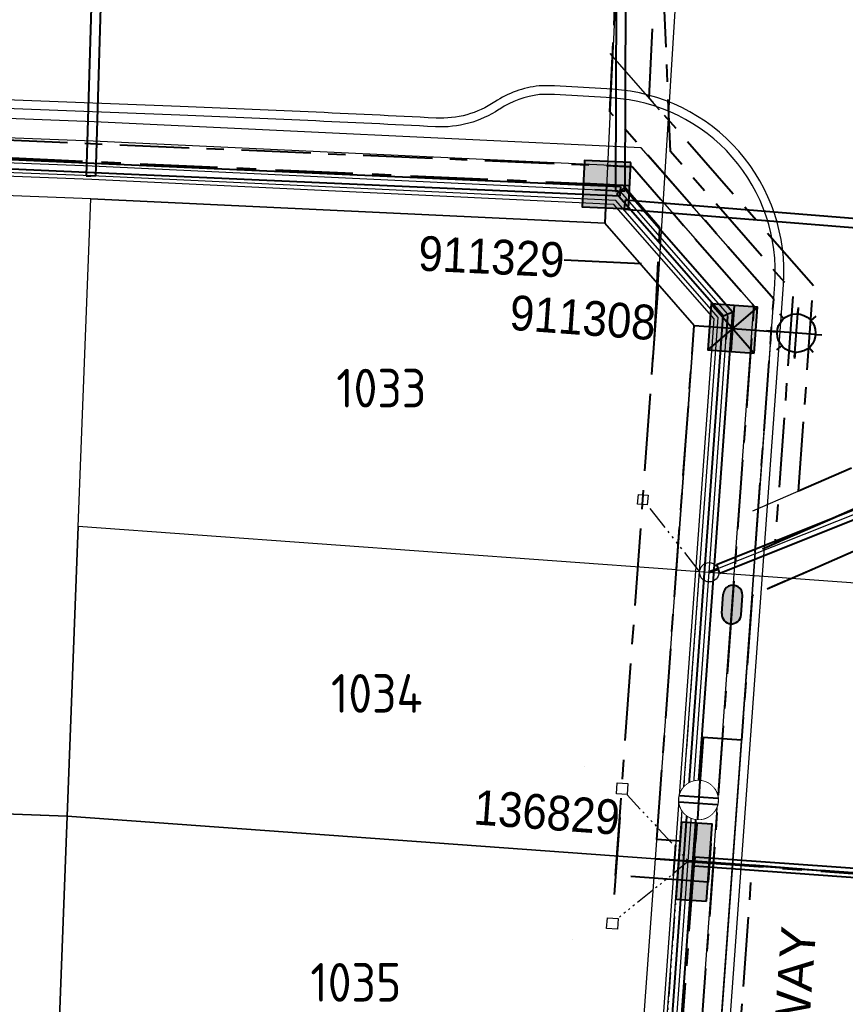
# Model space of a CAD drawing. Header units: metres. Extents: x 294745 to 296284, y 6233060 to 6235519.
# Drawn here: x 295187 to 295229.7, y 6234032.5 to 6234083.4 of the extents above; entities that cross this region are included whole.
import ezdxf
from ezdxf.enums import TextEntityAlignment as Align

# ---------------------------------------------------------------- set-up
doc = ezdxf.new("R2010")
doc.units = ezdxf.units.M
doc.set_wipeout_variables(frame=1)
for name, pattern in [('Cable Exist UG', [7, 4, -1, 1, -1]), ('DASHED', [19.05, 12.7, -6.35]), ('PHANTOMX2', [5.6, 2.5, -0.5, 0.15, -0.5, 0.15, -0.5, 0.15, -0.5, 0.15, -0.5])]:
    doc.linetypes.add(name, pattern=pattern)
doc.layers.get('0').update_dxf_attribs({"color": 6})
doc.layers.get('Defpoints').update_dxf_attribs({"color": 250})
doc.layers.add('. Const Lines _SP', color=251, linetype='Continuous', lineweight=0, plot=False)
doc.layers.add('. Const Lines Circles _SP', color=251, linetype='Continuous', lineweight=0, plot=False)
doc.layers.add('. Const Lines SL', color=7, linetype='Continuous', lineweight=0, true_color=0x009999, plot=False, transparency=0.3)
doc.layers.add('. Const Trench (GIS)', color=7, linetype='Continuous', lineweight=0, true_color=0x990099, plot=False, transparency=0.3)
doc.layers.add('_User Miscellaneous12', color=231, linetype='Continuous', lineweight=13, plot=False, transparency=0.5)
for name, color, linetype, lineweight in [('_User_HV_Final', 1, 'Continuous', 25), ('_User_LV_Exist', 5, 'Continuous', 25), ('_User_LV_Final', 5, 'Continuous', 25), ('Cadastre Easements_SP_EXT', 66, 'DASHED', 15), ('Cadastre Land Parcels_SP_EXT', 118, 'Continuous', 15), ('Cadastre Lot Numbers_SP_EXT', 118, 'Continuous', 15), ('Cadastre Road Names_SP_HV_LV_SL_EXT', 211, 'Continuous', 15), ('Services_SP_EXT', 42, 'PHANTOMX2', 20), ('Services_SP_NEW', 2, 'PHANTOMX2', 20)]:
    doc.layers.add(name, color=color, linetype=linetype, lineweight=lineweight)
for name, color, linetype in [('Duct_SP_EXT', 30, 'Continuous'), ('Equip_LV_EXT', 7, 'Continuous'), ('Equip_SP_SL_EXT', 7, 'Continuous'), ('SupportsUG_SP_LV_EXT', 7, 'Continuous'), ('UG_Details_SP_MISC', 7, 'Continuous')]:
    doc.layers.add(name, color=color, linetype=linetype)
doc.layers.add('Kerb_SP_Existing', color=254, linetype='Continuous', lineweight=13, transparency=0.5)
doc.styles.add('COLUMN_LABEL', font='arial.ttf', dxfattribs={"height": 2})
doc.styles.add('LotNum', font='isocp.shx')
doc.styles.add('POLE_LABEL', font='arial.ttf', dxfattribs={"height": 2})
doc.styles.get("Standard").update_dxf_attribs({"font": 'arial.ttf'})

# ---------------------------------------------------------------- blocks, each defined once
blk = doc.blocks.new('*U120')
blk.add_hatch(color=256).paths.add_polyline_path([(1.2, 1.2), (-1.2, 1.2), (-1.2, -1.2), (1.2, -1.2)])
blk.add_lwpolyline([(-1.2, 1.2), (-1.2, -1.2), (1.2, -1.2), (1.2, 1.2)], close=True)
at = {"layer": 'Defpoints', "flags": 128}
for points in [[(4, 2), (4, -2)], [(0, 1.2), (0, -1.2)], [(0.3, 0.6), (0.3, -0.6)], [(0, 0), (2, 0)]]:
    blk.add_lwpolyline(points, dxfattribs=at)
at = {"style": 'COLUMN_LABEL', "width": 0.9, "flags": 8}
blk.add_attdef('ASSET_NUM', text='', height=1.8, rotation=360, dxfattribs=at).set_placement((4, 2), align=Align.MIDDLE_LEFT)
at = {"flags": 1}
blk.add_attdef('Z', (-2.351, -1.813), '', height=0.2, rotation=270, dxfattribs=at)
at = {"flags": 9}
for tag, p in [('NOTES', (-2, -1.813)), ('SUBURB', (-1.8, -1.813)), ('STREETNAME', (-1.6, -1.813)), ('LOCATION', (-1.4, -1.813)), ('LEGEND', (-1.2, -1.813)), ('USAGE', (-1, -1.813)), ('STATE', (-0.8, -1.813)), ('OWNED_BY', (-0.6, -1.813)), ('COLUMN_TYPE', (-0.4, -1.813))]:
    blk.add_attdef(tag, text='', height=0.2, rotation=270, dxfattribs=at).set_placement(p, align=Align.MIDDLE_LEFT)
for tag, style, p in [('STREET_CODE', 'COLUMN_LABEL', (-0.2, -1.813)), ('STRUCTURE_PLANT_NUMBER', 'POLE_LABEL', (0.031, -1.813))]:
    blk.add_attdef(tag, text='', height=0.2, rotation=270, dxfattribs=dict(at, style=style)).set_placement(p, align=Align.MIDDLE_LEFT)
blk = doc.blocks.new('*U117')
blk.add_hatch(color=256).paths.add_polyline_path([(1.2, 1.2), (-1.2, 1.2), (-1.2, -1.2), (1.2, -1.2)])
blk.add_lwpolyline([(-1.2, 1.2), (-1.2, -1.2), (1.2, -1.2), (1.2, 1.2)], close=True)
at = {"layer": 'Defpoints', "flags": 128}
for points in [[(4, 2), (4, -2)], [(0, 1.2), (0, -1.2)], [(0.3, 0.6), (0.3, -0.6)], [(0, 0), (2, 0)]]:
    blk.add_lwpolyline(points, dxfattribs=at)
at = {"style": 'COLUMN_LABEL', "width": 0.9, "flags": 8}
blk.add_attdef('ASSET_NUM', text='', height=1.8, rotation=360, dxfattribs=at).set_placement((4, 2), align=Align.MIDDLE_LEFT)
at = {"flags": 1}
blk.add_attdef('Z', (-2.351, -1.813), '', height=0.2, rotation=270, dxfattribs=at)
at = {"flags": 9}
for tag, p in [('NOTES', (-2, -1.813)), ('SUBURB', (-1.8, -1.813)), ('STREETNAME', (-1.6, -1.813)), ('LOCATION', (-1.4, -1.813)), ('LEGEND', (-1.2, -1.813)), ('USAGE', (-1, -1.813)), ('STATE', (-0.8, -1.813)), ('OWNED_BY', (-0.6, -1.813)), ('COLUMN_TYPE', (-0.4, -1.813))]:
    blk.add_attdef(tag, text='', height=0.2, rotation=270, dxfattribs=at).set_placement(p, align=Align.MIDDLE_LEFT)
for tag, style, p in [('STREET_CODE', 'COLUMN_LABEL', (-0.2, -1.813)), ('STRUCTURE_PLANT_NUMBER', 'POLE_LABEL', (0.031, -1.813))]:
    blk.add_attdef(tag, text='', height=0.2, rotation=270, dxfattribs=dict(at, style=style)).set_placement(p, align=Align.MIDDLE_LEFT)
blk = doc.blocks.new('*U76')
at = {"layer": 'SupportsUG_SP_LV_EXT', "linetype": 'Continuous'}
h = blk.add_hatch(color=256, dxfattribs=at)
h.dxf.hatch_style = 1
h.paths.add_polyline_path([(-0.8, 0), (-0.8, 2), (0.8, 2), (0.8, 0)])
h = blk.add_hatch(color=256, dxfattribs=at)
h.dxf.hatch_style = 1
h.paths.add_polyline_path([(-0.8, -2), (-0.8, 0), (0.8, 0), (0.8, -2)])
blk.add_lwpolyline([(-0.8, 2), (-0.8, -1), (-0.8, 1), (-0.8, -2), (0.8, -2), (0.8, 2)], close=True)
at = {"layer": 'Defpoints'}
for p, q in [((4, -2), (4, 2)), ((1, 0.8), (1, -0.8)), ((2, 0), (-2, 0)), ((0, 0), (2, 0))]:
    blk.add_line(p, q, dxfattribs=at)
at = {"layer": 'Defpoints', "flags": 128}
for points in [[(6, 4.5), (6, 4.5)], [(6, -4.5), (6, -4.5)]]:
    blk.add_lwpolyline(points, dxfattribs=at)
at = {"width": 0.9}
blk.add_attdef('ASSET_NUM', text='', height=1.8, rotation=360, dxfattribs=at).set_placement((4, 2), align=Align.MIDDLE_LEFT)
for tag, flags, p in [('OWNED_BY', 9, (-0.2, 0)), ('STREETNAME', 9, (-0.175, 0)), ('SUBURB', 1, (-0.158, 0)), ('PARENT', 9, (-0.143, 0)), ('NOTES', 9, (-0.127, 0)), ('LOCATION', 9, (-0.111, 0)), ('LEGEND', 9, (-0.091, 0)), ('SUPPORT_TYPE', 9, (-0.072, 0)), ('USAGE', 9, (-0.056, 0)), ('STATE', 9, (-0.032, 0))]:
    blk.add_attdef(tag, text='', height=0.01, rotation=270, dxfattribs=dict(flags=flags)).set_placement(p, align=Align.CENTER)
blk = doc.blocks.new('*U135')
at = {"layer": 'Defpoints'}
blk.add_line((1.98125, 0), (0.28125, 0), dxfattribs=at)
at = {"layer": 'Services_SP_EXT', "linetype": 'Continuous', "ltscale": 0.4}
for points in [[(3.7, 3.78125), (4.2625, 3.78125), (4.2625, 3.21875), (3.7, 3.21875)], [(3.7, -3.21875), (4.2625, -3.21875), (4.2625, -3.78125), (3.7, -3.78125)]]:
    blk.add_lwpolyline(points, close=True, dxfattribs=at)
at = {"layer": 'Services_SP_EXT', "ltscale": 0.4}
for points in [[(0.28125, 0), (3.7, 3.2)], [(3.7, -3.2), (0.28125, 0)]]:
    blk.add_lwpolyline(points, dxfattribs=at)
blk = doc.blocks.new('*U141')
at = {"layer": 'Services_SP_EXT', "ltscale": 0.5}
for points in [[(4.248, 18.747), (4.248, 18.249), (3.749, 18.249), (3.749, 18.747)], [(4.249, -18.249), (4.249, -18.749), (3.748, -18.749), (3.748, -18.247)]]:
    blk.add_lwpolyline(points, close=True, dxfattribs=at)
at = {"layer": 'Services_SP_EXT', "ltscale": 0.5, "flags": 128}
for points in [[(0.8, 15), (3.7, 18.2)], [(0.8, -15), (3.7, -18.2)]]:
    blk.add_lwpolyline(points, dxfattribs=at)
at = {"layer": 'Services_SP_EXT', "ltscale": 0.5}
for points in [[(0.8, 0), (0.8, 15)], [(0.8, 0), (0.8, -15)]]:
    blk.add_lwpolyline(points, dxfattribs=at)
blk = doc.blocks.new('*U172')
at = {"linetype": 'Continuous'}
h = blk.add_hatch(color=256, dxfattribs=at)
h.dxf.hatch_style = 1
h.paths.add_polyline_path([(1.2, 1.2), (-1.2, 1.2), (-1.2, -1.2), (1.2, -1.2)])
h = blk.add_hatch(color=256)
h.dxf.hatch_style = 1
h.paths.add_polyline_path([(1.2, 1.2), (-1.2, -1.2), (-1.2, 1.2)])
for p, q in [((1.2, 1.2), (-1.2, -1.2)), ((-1.2, 1.2), (1.2, -1.2)), ((3.3, 1.327), (3.3, 0.996)), ((2.361, 0.939), (2.596, 0.704)), ((4.239, 0.939), (4.004, 0.704)), ((0, 0), (2.304, 0)), ((4.296, 0), (4.627, 0)), ((2.361, -0.939), (2.596, -0.704)), ((3.3, -0.996), (3.3, -1.327)), ((4.239, -0.939), (4.004, -0.704))]:
    blk.add_line(p, q)
blk.add_line((4.296, 0), (1.754, 0), dxfattribs=at)
blk.add_lwpolyline([(1.2, -1.2), (1.2, 1.2), (-1.2, 1.2), (-1.2, -1.2)], close=True)
at = {"linetype": 'Continuous', "flags": 128}
blk.add_lwpolyline([(3.3, -1.244), (3.3, 1.244)], dxfattribs=at)
blk.add_circle((3.3, 0), 0.996)
at = {"layer": 'Defpoints', "transparency": 33554559}
for p, q in [((0, -1.2), (0, 1.2)), ((0, 0), (-2, 0))]:
    blk.add_line(p, q, dxfattribs=at)
blk = doc.blocks.new('LV_UG_LINKS_CLOSED_EXT')
at = {"layer": 'Equip_LV_EXT', "flags": 128}
blk.add_lwpolyline([(0, 1), (-0.025, 1), (-0.049, 0.999), (-0.074, 0.997), (-0.098, 0.995), (-0.122, 0.992), (-0.147, 0.989), (-0.171, 0.985), (-0.195, 0.981), (-0.219, 0.976), (-0.243, 0.97), (-0.267, 0.964), (-0.29, 0.957), (-0.314, 0.95), (-0.337, 0.942), (-0.36, 0.933), (-0.383, 0.924), (-0.405, 0.914), (-0.428, 0.904), (-0.45, 0.893), (-0.471, 0.882), (-0.493, 0.87), (-0.514, 0.858), (-0.535, 0.845), (-0.556, 0.831), (-0.576, 0.818), (-0.596, 0.803), (-0.615, 0.788), (-0.634, 0.773), (-0.653, 0.757), (-0.672, 0.741), (-0.69, 0.724), (-0.707, 0.707), (-0.724, 0.69), (-0.741, 0.672), (-0.757, 0.653), (-0.773, 0.634), (-0.788, 0.615), (-0.803, 0.596), (-0.818, 0.576), (-0.831, 0.556), (-0.845, 0.535), (-0.858, 0.514), (-0.87, 0.493), (-0.882, 0.471), (-0.893, 0.45), (-0.904, 0.428), (-0.914, 0.405), (-0.924, 0.383), (-0.933, 0.36), (-0.942, 0.337), (-0.95, 0.314), (-0.957, 0.29), (-0.964, 0.267), (-0.97, 0.243), (-0.976, 0.219), (-0.981, 0.195), (-0.985, 0.171), (-0.989, 0.147), (-0.992, 0.122), (-0.995, 0.098), (-0.997, 0.074), (-0.999, 0.049), (-1, 0.025), (-1, 0), (-1, -0.025), (-0.999, -0.049), (-0.997, -0.074), (-0.995, -0.098), (-0.992, -0.122), (-0.989, -0.147), (-0.985, -0.171), (-0.981, -0.195), (-0.976, -0.219), (-0.97, -0.243), (-0.964, -0.267), (-0.957, -0.29), (-0.95, -0.314), (-0.942, -0.337), (-0.933, -0.36), (-0.924, -0.383), (-0.914, -0.405), (-0.904, -0.428), (-0.893, -0.45), (-0.882, -0.471), (-0.87, -0.493), (-0.858, -0.514), (-0.845, -0.535), (-0.831, -0.556), (-0.818, -0.576), (-0.803, -0.596), (-0.788, -0.615), (-0.773, -0.634), (-0.757, -0.653), (-0.741, -0.672), (-0.724, -0.69), (-0.707, -0.707), (-0.69, -0.724), (-0.672, -0.741), (-0.653, -0.757), (-0.634, -0.773), (-0.615, -0.788), (-0.596, -0.803), (-0.576, -0.818), (-0.556, -0.831), (-0.535, -0.845), (-0.514, -0.858), (-0.493, -0.87), (-0.471, -0.882), (-0.45, -0.893), (-0.428, -0.904), (-0.405, -0.914), (-0.383, -0.924), (-0.36, -0.933), (-0.337, -0.942), (-0.314, -0.95), (-0.29, -0.957), (-0.267, -0.964), (-0.243, -0.97), (-0.219, -0.976), (-0.195, -0.981), (-0.171, -0.985), (-0.147, -0.989), (-0.122, -0.992), (-0.098, -0.995), (-0.074, -0.997), (-0.049, -0.999), (-0.025, -1), (0, -1), (0.025, -1), (0.049, -0.999), (0.074, -0.997), (0.098, -0.995), (0.122, -0.992), (0.147, -0.989), (0.171, -0.985), (0.195, -0.981), (0.219, -0.976), (0.243, -0.97), (0.267, -0.964), (0.29, -0.957), (0.314, -0.95), (0.337, -0.942), (0.36, -0.933), (0.383, -0.924), (0.405, -0.914), (0.428, -0.904), (0.45, -0.893), (0.471, -0.882), (0.493, -0.87), (0.514, -0.858), (0.535, -0.845), (0.556, -0.831), (0.576, -0.818), (0.596, -0.803), (0.615, -0.788), (0.634, -0.773), (0.653, -0.757), (0.672, -0.741), (0.69, -0.724), (0.707, -0.707), (0.724, -0.69), (0.741, -0.672), (0.757, -0.653), (0.773, -0.634), (0.788, -0.615), (0.803, -0.596), (0.818, -0.576), (0.831, -0.556), (0.845, -0.535), (0.858, -0.514), (0.87, -0.493), (0.882, -0.471), (0.893, -0.45), (0.904, -0.428), (0.914, -0.405), (0.924, -0.383), (0.933, -0.36), (0.942, -0.337), (0.95, -0.314), (0.957, -0.29), (0.964, -0.267), (0.97, -0.243), (0.976, -0.219), (0.981, -0.195), (0.985, -0.171), (0.989, -0.147), (0.992, -0.122), (0.995, -0.098), (0.997, -0.074), (0.999, -0.049), (1, -0.025), (1, 0), (1, 0.025), (0.999, 0.049), (0.997, 0.074), (0.995, 0.098), (0.992, 0.122), (0.989, 0.147), (0.985, 0.171), (0.981, 0.195), (0.976, 0.219), (0.97, 0.243), (0.964, 0.267), (0.957, 0.29), (0.95, 0.314), (0.942, 0.337), (0.933, 0.36), (0.924, 0.383), (0.914, 0.405), (0.904, 0.428), (0.893, 0.45), (0.882, 0.471), (0.87, 0.493), (0.858, 0.514), (0.845, 0.535), (0.831, 0.556), (0.818, 0.576), (0.803, 0.596), (0.788, 0.615), (0.773, 0.634), (0.757, 0.653), (0.741, 0.672), (0.724, 0.69), (0.707, 0.707), (0.69, 0.724), (0.672, 0.741), (0.653, 0.757), (0.634, 0.773), (0.615, 0.788), (0.596, 0.803), (0.576, 0.818), (0.556, 0.831), (0.535, 0.845), (0.514, 0.858), (0.493, 0.87), (0.471, 0.882), (0.45, 0.893), (0.428, 0.904), (0.405, 0.914), (0.383, 0.924), (0.36, 0.933), (0.337, 0.942), (0.314, 0.95), (0.29, 0.957), (0.267, 0.964), (0.243, 0.97), (0.219, 0.976), (0.195, 0.981), (0.171, 0.985), (0.147, 0.989), (0.122, 0.992), (0.098, 0.995), (0.074, 0.997), (0.049, 0.999), (0.025, 1)], close=True, dxfattribs=at)
at = {"layer": 'Equip_LV_EXT'}
for tag, flags in [('ACTUAL_STATUS', 9), ('TYPE', 9), ('Z', 1), ('CONSTRUCTED_VOLTAGE', 9), ('NO_PHASES', 9), ('OPERATING_VOLTAGE', 9), ('ORIENTATION', 9), ('STATE', 9), ('SWITCH_TYPE', 9), ('USAGE', 9), ('NOTES', 9), ('OWNED_BY', 9), ('OPERATED_BY', 9), ('MAINTAINED_BY', 9), ('NUMBER_OF_PHASES', 9)]:
    blk.add_attdef(tag, text='', height=0.01, dxfattribs=dict(at, flags=flags)).set_placement((0, 0), align=Align.MIDDLE_LEFT)
blk.add_wipeout([(0, 1), (-0.025, 1), (-0.049, 0.999), (-0.074, 0.997), (-0.098, 0.995), (-0.122, 0.992), (-0.147, 0.989), (-0.171, 0.985), (-0.195, 0.981), (-0.219, 0.976), (-0.243, 0.97), (-0.267, 0.964), (-0.29, 0.957), (-0.314, 0.95), (-0.337, 0.942), (-0.36, 0.933), (-0.383, 0.924), (-0.405, 0.914), (-0.428, 0.904), (-0.45, 0.893), (-0.471, 0.882), (-0.493, 0.87), (-0.514, 0.858), (-0.535, 0.845), (-0.556, 0.831), (-0.576, 0.818), (-0.596, 0.803), (-0.615, 0.788), (-0.634, 0.773), (-0.653, 0.757), (-0.672, 0.741), (-0.69, 0.724), (-0.707, 0.707), (-0.724, 0.69), (-0.741, 0.672), (-0.757, 0.653), (-0.773, 0.634), (-0.788, 0.615), (-0.803, 0.596), (-0.818, 0.576), (-0.831, 0.556), (-0.845, 0.535), (-0.858, 0.514), (-0.87, 0.493), (-0.882, 0.471), (-0.893, 0.45), (-0.904, 0.428), (-0.914, 0.405), (-0.924, 0.383), (-0.933, 0.36), (-0.942, 0.337), (-0.95, 0.314), (-0.957, 0.29), (-0.964, 0.267), (-0.97, 0.243), (-0.976, 0.219), (-0.981, 0.195), (-0.985, 0.171), (-0.989, 0.147), (-0.992, 0.122), (-0.995, 0.098), (-0.997, 0.074), (-0.999, 0.049), (-1, 0.025), (-1, 0), (-1, -0.025), (-0.999, -0.049), (-0.997, -0.074), (-0.995, -0.098), (-0.992, -0.122), (-0.989, -0.147), (-0.985, -0.171), (-0.981, -0.195), (-0.976, -0.219), (-0.97, -0.243), (-0.964, -0.267), (-0.957, -0.29), (-0.95, -0.314), (-0.942, -0.337), (-0.933, -0.36), (-0.924, -0.383), (-0.914, -0.405), (-0.904, -0.428), (-0.893, -0.45), (-0.882, -0.471), (-0.87, -0.493), (-0.858, -0.514), (-0.845, -0.535), (-0.831, -0.556), (-0.818, -0.576), (-0.803, -0.596), (-0.788, -0.615), (-0.773, -0.634), (-0.757, -0.653), (-0.741, -0.672), (-0.724, -0.69), (-0.707, -0.707), (-0.69, -0.724), (-0.672, -0.741), (-0.653, -0.757), (-0.634, -0.773), (-0.615, -0.788), (-0.596, -0.803), (-0.576, -0.818), (-0.556, -0.831), (-0.535, -0.845), (-0.514, -0.858), (-0.493, -0.87), (-0.471, -0.882), (-0.45, -0.893), (-0.428, -0.904), (-0.405, -0.914), (-0.383, -0.924), (-0.36, -0.933), (-0.337, -0.942), (-0.314, -0.95), (-0.29, -0.957), (-0.267, -0.964), (-0.243, -0.97), (-0.219, -0.976), (-0.195, -0.981), (-0.171, -0.985), (-0.147, -0.989), (-0.122, -0.992), (-0.098, -0.995), (-0.074, -0.997), (-0.049, -0.999), (-0.025, -1), (0, -1), (0.025, -1), (0.049, -0.999), (0.074, -0.997), (0.098, -0.995), (0.122, -0.992), (0.147, -0.989), (0.171, -0.985), (0.195, -0.981), (0.219, -0.976), (0.243, -0.97), (0.267, -0.964), (0.29, -0.957), (0.314, -0.95), (0.337, -0.942), (0.36, -0.933), (0.383, -0.924), (0.405, -0.914), (0.428, -0.904), (0.45, -0.893), (0.471, -0.882), (0.493, -0.87), (0.514, -0.858), (0.535, -0.845), (0.556, -0.831), (0.576, -0.818), (0.596, -0.803), (0.615, -0.788), (0.634, -0.773), (0.653, -0.757), (0.672, -0.741), (0.69, -0.724), (0.707, -0.707), (0.724, -0.69), (0.741, -0.672), (0.757, -0.653), (0.773, -0.634), (0.788, -0.615), (0.803, -0.596), (0.818, -0.576), (0.831, -0.556), (0.845, -0.535), (0.858, -0.514), (0.87, -0.493), (0.882, -0.471), (0.893, -0.45), (0.904, -0.428), (0.914, -0.405), (0.924, -0.383), (0.933, -0.36), (0.942, -0.337), (0.95, -0.314), (0.957, -0.29), (0.964, -0.267), (0.97, -0.243), (0.976, -0.219), (0.981, -0.195), (0.985, -0.171), (0.989, -0.147), (0.992, -0.122), (0.995, -0.098), (0.997, -0.074), (0.999, -0.049), (1, -0.025), (1, 0), (1, 0.025), (0.999, 0.049), (0.997, 0.074), (0.995, 0.098), (0.992, 0.122), (0.989, 0.147), (0.985, 0.171), (0.981, 0.195), (0.976, 0.219), (0.97, 0.243), (0.964, 0.267), (0.957, 0.29), (0.95, 0.314), (0.942, 0.337), (0.933, 0.36), (0.924, 0.383), (0.914, 0.405), (0.904, 0.428), (0.893, 0.45), (0.882, 0.471), (0.87, 0.493), (0.858, 0.514), (0.845, 0.535), (0.831, 0.556), (0.818, 0.576), (0.803, 0.596), (0.788, 0.615), (0.773, 0.634), (0.757, 0.653), (0.741, 0.672), (0.724, 0.69), (0.707, 0.707), (0.69, 0.724), (0.672, 0.741), (0.653, 0.757), (0.634, 0.773), (0.615, 0.788), (0.596, 0.803), (0.576, 0.818), (0.556, 0.831), (0.535, 0.845), (0.514, 0.858), (0.493, 0.87), (0.471, 0.882), (0.45, 0.893), (0.428, 0.904), (0.405, 0.914), (0.383, 0.924), (0.36, 0.933), (0.337, 0.942), (0.314, 0.95), (0.29, 0.957), (0.267, 0.964), (0.243, 0.97), (0.219, 0.976), (0.195, 0.981), (0.171, 0.985), (0.147, 0.989), (0.122, 0.992), (0.098, 0.995), (0.074, 0.997), (0.049, 0.999), (0.025, 1)]).dxf.layer = 'Equip_LV_EXT'
at = {"layer": 'Defpoints', "linetype": 'Continuous'}
blk.add_line((-1, 0.007), (1, -0.017), dxfattribs=at)
at = {"layer": 'Equip_LV_EXT'}
for p, q in [((-0.167, 0.986), (-0.167, -0.986)), ((0.167, 0.986), (0.167, -0.986))]:
    blk.add_line(p, q, dxfattribs=at)
blk = doc.blocks.new('*U89')
at = {"layer": 'Defpoints', "linetype": 'Continuous', "flags": 128}
for points in [[(0, 2), (0, -2)], [(-2, 0), (2, 0)]]:
    blk.add_lwpolyline(points, dxfattribs=at)
at = {"linetype": 'Continuous', "xscale": -1, "rotation": 270}
blk.add_blockref('LV_UG_LINKS_CLOSED_EXT', (0, -3.2), dxfattribs=at)
blk = doc.blocks.new('*U163')
h = blk.add_hatch(color=256)
h.dxf.hatch_style = 1
h.paths.add_polyline_path([(-0.5, 0.5), (-0.5, -0.5, 1), (0.5, -0.5), (0.5, 0.5, 1)])
for p, q in [((-0.5, -0.5), (-0.5, 0.5)), ((0.5, -0.5), (0.5, 0.5))]:
    blk.add_line(p, q)
blk.add_circle((0, 0), 0.0001)
for centre, start, end in [((0, 0.5), 360, 180), ((0, -0.5), 180, 360), ((0, -0.5), 89.9885, 90.0115), ((0, 0.5), 269.9885, 270.0115)]:
    blk.add_arc(centre, 0.5, start, end)
at = {"layer": '_User Miscellaneous12', "flags": 128}
blk.add_lwpolyline([(0, -1), (0, 1)], dxfattribs=at)

msp = doc.modelspace()

# ---------------------------------------------------------------- linework, layer by layer
at = {"layer": '. Const Lines _SP', "linetype": 'Continuous', "lineweight": 0, "flags": 128}
for points in [[(295218.1089, 6234090.8779), (295217.2665, 6234072.896)], [(295221.0597, 6234086.6883), (295219.8398, 6234066.914)], [(295220.1025, 6234078.7677), (295217.5521, 6234081.6883)], [(295124.1262, 6234008.6554), (295136.617, 6234008.1776), (295150.6068, 6234007.6425), (295163.0972, 6234007.1524), (295175.5925, 6234006.6867), (295188.0809, 6234006.209), (295214.112, 6234005.2132), (295221.8801, 6234012.1655), (295222.7932, 6234024.7401), (295223.8795, 6234039.7007), (295224.9659, 6234054.6613), (295226.0054, 6234068.9775), (295219.1572, 6234076.8107), (295190.8501, 6234078.1557), (295177.8411, 6234078.6533), (295162.8521, 6234079.2267), (295148.7624, 6234079.7657), (295135.7719, 6234080.2626)], [(295124.2332, 6234011.4534), (295136.7241, 6234010.9756), (295150.7138, 6234010.4404), (295163.2042, 6234009.9504), (295175.6967, 6234009.4848), (295188.188, 6234009.0069), (295213.0881, 6234008.0544), (295219.1694, 6234013.4971), (295220.0005, 6234024.9429), (295221.0869, 6234039.9035), (295222.1732, 6234054.8641), (295223.1281, 6234068.0145), (295217.8337, 6234074.0704), (295190.7301, 6234075.3583), (295177.7341, 6234075.8554), (295162.745, 6234076.4288), (295148.6553, 6234076.9677), (295135.6648, 6234077.4647)], [(295124.2791, 6234012.6525), (295136.7699, 6234012.1747), (295150.7597, 6234011.6396), (295163.2501, 6234011.1495), (295175.7414, 6234010.6839), (295188.2338, 6234010.2061), (295212.6493, 6234009.2721), (295218.0077, 6234014.0678), (295218.8037, 6234025.0298), (295219.89, 6234039.9904), (295220.9764, 6234054.951), (295221.895, 6234067.6018), (295217.2665, 6234072.896), (295190.6787, 6234074.1593), (295177.6882, 6234074.6563), (295162.6992, 6234075.2296), (295148.6095, 6234075.7686), (295135.619, 6234076.2655)], [(295229.3588, 6234059.9278), (295224.915, 6234057.9888)], [(295234.1518, 6234059.4137), (295222.6719, 6234054.8279)], [(295220.9764, 6234054.951), (295235.4581, 6234053.9045)], [(295219.9087, 6234039.9891), (295234.377, 6234038.9436)]]:
    msp.add_lwpolyline(points, dxfattribs=at)
at = {"layer": '. Const Lines Circles _SP', "lineweight": 0}
msp.add_circle((295222.6719, 6234054.8285), 0.5, dxfattribs=at)
at = {"layer": '. Const Lines SL', "linetype": 'Continuous', "lineweight": 0, "flags": 128}
msp.add_lwpolyline([(295124.2409, 6234011.6532), (295136.7317, 6234011.1754), (295150.7215, 6234010.6403), (295163.2119, 6234010.1502), (295175.7042, 6234009.6846), (295188.1956, 6234009.2068), (295213.0149, 6234008.2574), (295218.9758, 6234013.5923), (295219.8011, 6234024.9574), (295220.8874, 6234039.918), (295221.9737, 6234054.8786), (295222.9226, 6234067.9457), (295217.7391, 6234073.8747), (295190.7216, 6234075.1584), (295177.7264, 6234075.6555), (295162.7374, 6234076.2289), (295148.6477, 6234076.7679), (295135.6572, 6234077.2648)], dxfattribs=at)
at = {"layer": '. Const Trench (GIS)', "linetype": 'Continuous', "lineweight": 0, "flags": 128}
for points in [[(295124.1644, 6234009.6547), (295136.6553, 6234009.1769), (295150.645, 6234008.6418), (295163.1354, 6234008.1517), (295175.6297, 6234007.686), (295188.1192, 6234007.2083), (295213.7463, 6234006.2279), (295220.912, 6234012.6411), (295221.7958, 6234024.8125), (295222.8822, 6234039.7732), (295223.9685, 6234054.7338), (295224.9778, 6234068.6336), (295218.6845, 6234075.832), (295190.8072, 6234077.1566), (295177.8029, 6234077.6541), (295162.8138, 6234078.2275), (295148.7242, 6234078.7664), (295135.7337, 6234079.2634)], [(295124.2141, 6234010.9538), (295136.705, 6234010.476), (295150.6947, 6234009.9408), (295163.1851, 6234009.4508), (295175.6781, 6234008.9851), (295188.1689, 6234008.5073), (295213.2709, 6234007.5471), (295219.6535, 6234013.2594), (295220.4992, 6234024.9067), (295221.5856, 6234039.8673), (295222.6719, 6234054.8279), (295223.6419, 6234068.1865), (295218.07, 6234074.5598), (295190.7515, 6234075.8578), (295177.7532, 6234076.355), (295162.7642, 6234076.9284), (295148.6745, 6234077.4674), (295135.684, 6234077.9643)]]:
    msp.add_lwpolyline(points, dxfattribs=at)
at = {"layer": '_User_HV_Final', "linetype": 'Cable Exist UG', "ltscale": 0.9, "flags": 128}
msp.add_lwpolyline([(295247.5955, 6234055.3725), (295247.0189, 6234047.3934), (295232.0579, 6234048.4745), (295232.8375, 6234059.2636), (295226.0889, 6234056.3189), (295227.0323, 6234069.3123), (295220.6632, 6234076.6079), (295220.1124, 6234089.768), (295246.2199, 6234088.1417), (295269.6908, 6234086.6927), (295308.8627, 6234084.2946, 0.0327586), (295312.4551, 6234084.1299, 0.0327586)], format="xyb", dxfattribs=at)
for points in [[(295047.3885, 6234082.7742), (295061.5052, 6234082.1257), (295090.2669, 6234081.0026), (295119.2075, 6234079.8955), (295162.298, 6234078.2472), (295218.6944, 6234075.8221), (295224.9772, 6234068.6253), (295223.8543, 6234053.1618), (295223.8543, 6234053.1618)], [(295269.5745, 6234039.7478), (295269.3583, 6234036.7556), (295249.3624, 6234038.2005), (295249.7949, 6234044.1849), (295230.8443, 6234045.5543), (295231.6395, 6234056.5587), (295225.6752, 6234053.9562), (295225.6752, 6234053.9562)]]:
    msp.add_lwpolyline(points, dxfattribs=at)
at = {"layer": '_User_LV_Exist', "linetype": 'Cable Exist UG', "ltscale": 0.9}
for points in [[(295253.422, 6234052.7554), (295253.9042, 6234059.4284), (295236.1547, 6234060.711), (295225.0534, 6234055.8671), (295226.0048, 6234068.9688), (295217.5368, 6234078.6663), (295217.5368, 6234078.6663), (295218.0153, 6234088.8801), (295222.5248, 6234088.6018), (295222.6479, 6234090.598), (295218.1089, 6234090.8779)], [(295257.4109, 6234052.4575), (295258.0379, 6234061.1349), (295235.8069, 6234062.7414), (295227.2879, 6234059.0242), (295228.0606, 6234069.6653), (295219.5722, 6234079.3749), (295219.9182, 6234086.7588), (295242.7755, 6234085.3486)], [(295219.9625, 6234040.9878), (295221.895, 6234067.6018), (295221.895, 6234067.6018)], [(295245.4427, 6234053.3302), (295245.7809, 6234058.0102), (295236.5025, 6234058.6807), (295224.8898, 6234053.6136), (295224.3463, 6234046.1284), (295222.3515, 6234046.2732), (295221.8848, 6234039.8456)], [(295221.8848, 6234039.8456), (295221.8848, 6234039.8456), (295221.8848, 6234039.8456), (295221.8848, 6234039.8456), (295220.0025, 6234013.923)]]:
    msp.add_lwpolyline(points, dxfattribs=at)
at = {"layer": '_User_LV_Final', "linetype": 'Cable Exist UG'}
for points in [[(295222.6103, 6234038.7903), (295217.8229, 6234039.1379), (295219.8398, 6234066.914), (295220.121, 6234072.6696), (295218.2118, 6234074.8534), (295177.7647, 6234076.6548)], [(295221.1593, 6234040.9009), (295219.9625, 6234040.9878)]]:
    msp.add_lwpolyline(points, dxfattribs=at)
at = {"layer": 'Cadastre Easements_SP_EXT', "linetype": 'Continuous', "flags": 128}
for points in [[(295189.4555, 6234042.1827), (295176.9637, 6234042.6602), (295175.7414, 6234010.6839), (295188.2338, 6234010.2061), (295188.8825, 6234027.2025)], [(295219.89, 6234039.9904), (295189.4562, 6234042.2003), (295188.8825, 6234027.2025), (295218.8037, 6234025.0298)]]:
    msp.add_lwpolyline(points, close=True, dxfattribs=at)
at = {"layer": 'Cadastre Land Parcels_SP_EXT', "linetype": 'Continuous'}
msp.add_lwpolyline([(295190.0299, 6234057.1982), (295190.6787, 6234074.1593), (295177.6882, 6234074.6563), (295176.465, 6234042.6797), (295189.4562, 6234042.2003), (295190.0299, 6234057.1982)], close=True, dxfattribs=at)
at = {"layer": 'Cadastre Land Parcels_SP_EXT', "linetype": 'Continuous', "flags": 128}
for points in [[(295190.0299, 6234057.1982), (295190.6787, 6234074.1593), (295217.2665, 6234072.896), (295221.895, 6234067.6018), (295220.9764, 6234054.951)], [(295220.9764, 6234054.951), (295190.0299, 6234057.1982), (295189.4562, 6234042.2003), (295219.89, 6234039.9904)], [(295175.7414, 6234010.6839), (295188.2323, 6234010.2061), (295188.8825, 6234027.2025), (295189.4562, 6234042.2003), (295176.9646, 6234042.6606)], [(295189.4555, 6234042.1827), (295176.9637, 6234042.6602), (295175.7414, 6234010.6839), (295188.2338, 6234010.2061), (295188.8825, 6234027.2025)], [(295219.89, 6234039.9904), (295189.4562, 6234042.2003), (295188.8825, 6234027.2025), (295218.8037, 6234025.0298)], [(295219.89, 6234039.9904), (295189.4562, 6234042.2003), (295188.8825, 6234027.2025), (295218.8037, 6234025.0298)]]:
    msp.add_lwpolyline(points, close=True, dxfattribs=at)
at = {"layer": 'Duct_SP_EXT'}
for p, q in [((295190.9619, 6234093.3002), (295190.4357, 6234075.3552)), ((295191.4417, 6234093.2861), (295190.9155, 6234075.3411)), ((295217.885, 6234091.1595), (295217.83, 6234074.5605)), ((295218.365, 6234091.1579), (295218.31, 6234074.559)), ((295177.7631, 6234076.5948), (295218.0807, 6234074.7995)), ((295177.7433, 6234076.1152), (295218.0593, 6234074.32)), ((295190.4357, 6234075.3552), (295190.6756, 6234075.3481)), ((295190.9155, 6234075.3411), (295190.6756, 6234075.3481)), ((295218.0807, 6234074.7995), (295218.07, 6234074.5598)), ((295217.83, 6234074.5605), (295218.07, 6234074.5598)), ((295217.8893, 6234074.4018), (295218.07, 6234074.5598)), ((295223.3953, 6234068.1039), (295217.8893, 6234074.4018)), ((295218.0593, 6234074.32), (295218.07, 6234074.5598)), ((295218.2507, 6234074.7177), (295218.07, 6234074.5598)), ((295218.31, 6234074.559), (295218.07, 6234074.5598)), ((295223.8885, 6234068.269), (295218.2507, 6234074.7177)), ((295218.2886, 6234073.6242), (295218.3078, 6234073.8634)), ((295218.327, 6234074.1027), (295218.3078, 6234073.8634)), ((295218.327, 6234074.1027), (295239.0647, 6234072.4396)), ((295218.2886, 6234073.6242), (295239.0263, 6234071.9611)), ((295219.9059, 6234013.4216), (295223.8885, 6234068.269)), ((295223.3953, 6234068.1039), (295223.6419, 6234068.1865)), ((295223.8885, 6234068.269), (295223.6419, 6234068.1865)), ((295219.4272, 6234013.4564), (295223.3953, 6234068.1039)), ((295223.0474, 6234055.2364), (295234.0627, 6234059.6366)), ((295223.2255, 6234054.7906), (295234.2408, 6234059.1908)), ((295223.0474, 6234055.2364), (295223.1365, 6234055.0135)), ((295223.2255, 6234054.7906), (295223.1365, 6234055.0135)), ((295221.8872, 6234039.6055), (295221.9045, 6234039.8448)), ((295232.4247, 6234038.844), (295221.8872, 6234039.6055)), ((295221.9218, 6234040.0842), (295221.9045, 6234039.8448)), ((295232.4593, 6234039.3228), (295221.9218, 6234040.0842))]:
    msp.add_line(p, q, dxfattribs=at)
at = {"layer": 'Kerb_SP_Existing'}
msp.add_line((295225.8148, 6234066.3532), (295221.5425, 6234007.5162), dxfattribs=at)
at = {"layer": 'Kerb_SP_Existing', "flags": 128}
msp.add_lwpolyline([(295326.7946, 6233985.9619, 0.2919312), (295318.5767, 6233991.9504), (295230.6458, 6233997.3784, -0.4113646), (295221.9913, 6234007.4836), (295226.264, 6234066.3257), (295226.5104, 6234069.7188, 0.4173883), (295217.6675, 6234079.8353), (295214.6732, 6234080.0201), (295213.8706, 6234080.0051, 0.1235058), (295211.5808, 6234079.1826, -0.1618998), (295208.5395, 6234078.3423, 0.003458), (295195.2976, 6234078.9363), (295061.7714, 6234084.0441, -0.0067717), (295034.8557, 6234085.4389, -0.1679553), (295031.821, 6234086.6485, 0.1615429), (295028.9108, 6234087.8508, -0.0017184), (295022.104, 6234088.3615, 0.1392797), (295003.3513, 6234084.5904, 0.2191615), (294995.3863, 6234074.4133, 0.1485343), (294996.9438, 6234049.4654)], format="xyb", dxfattribs=at)
at = {"layer": 'Kerb_SP_Existing'}
msp.add_lwpolyline([(295225.8152, 6234066.3583), (295226.0616, 6234069.7514, 0.4173883), (295217.6398, 6234079.3861), (295214.6636, 6234079.5698), (295213.8975, 6234079.5555, 0.1225723), (295211.8306, 6234078.8083), (295211.7938, 6234078.7839, -0.1597743), (295208.5164, 6234077.8928, 0.0032976), (295195.2802, 6234078.4866), (295061.7542, 6234083.5944, -0.0067726), (295034.8348, 6234084.9894, -0.1679553), (295031.5269, 6234086.3079, 0.1615429), (295028.8787, 6234087.4019, -0.0017184), (295022.0688, 6234087.9129, 0.1392797), (295003.5572, 6234084.1903, 0.2191615), (294995.8242, 6234074.3095, 0.1485343), (294997.3654, 6234049.6228)], format="xyb", dxfattribs=at)
at = {"layer": 'Kerb_SP_Existing', "flags": 128}
for points in [[(295199.7128, 6234078.7577), (295199.7129, 6234078.7577)], [(295199.6937, 6234078.3081), (295199.6936, 6234078.3081)], [(295199.6937, 6234078.3081), (295199.6936, 6234078.3081)]]:
    msp.add_lwpolyline(points, dxfattribs=at)
at = {"layer": 'UG_Details_SP_MISC', "color": 7, "linetype": 'Cable Exist UG', "lineweight": 40, "flags": 128}
for points in [[(295222.6719, 6234054.8285), (295223.1361, 6234055.0145)], [(295232.442, 6234039.0834), (295221.5856, 6234039.8679)]]:
    msp.add_lwpolyline(points, dxfattribs=at)

# ---------------------------------------------------------------- block references
at = {"layer": '_User_HV_Final', "rotation": 355.8668706060965}
msp.add_blockref('*U163', (295223.8543, 6234053.1618), dxfattribs=at)
at = {"layer": '_User_LV_Exist', "rotation": 355.8468588042936}
msp.add_blockref('*U172', (295223.8892, 6234067.4499), dxfattribs=at)
at = {"layer": 'Equip_SP_SL_EXT'}
ref = msp.add_blockref('*U117', (295217.3614, 6234074.8938), dxfattribs=dict(at, rotation=267.2796087531705))
ref.add_attrib('ASSET_NUM', '911329', dxfattribs={"layer": '0', "height": 1.8, "rotation": 177.27961, "style": 'COLUMN_LABEL', "text_generation_flag": 6, "width": 0.9}).set_placement((295215.1738, 6234070.9932), align=Align.MIDDLE_RIGHT)
ref = msp.add_blockref('*U120', (295223.8892, 6234067.4499), dxfattribs=dict(at, rotation=175.8468588150132))
ref.add_attrib('ASSET_NUM', '911308', dxfattribs={"layer": '0', "height": 1.8, "rotation": 175.84686, "style": 'COLUMN_LABEL', "text_generation_flag": 6, "width": 0.9}).set_placement((295219.8997, 6234067.7396), align=Align.MIDDLE_RIGHT)
at = {"layer": 'Services_SP_EXT', "linetype": 'ByBlock', "rotation": 175.8468566639916}
msp.add_blockref('*U135', (295221.8848, 6234039.8456), dxfattribs=at)
at = {"layer": 'Services_SP_NEW', "linetype": 'ByBlock', "rotation": 175.8468566684386}
msp.add_blockref('*U141', (295221.8848, 6234039.8456), dxfattribs=at)
at = {"layer": 'SupportsUG_SP_LV_EXT', "linetype": 'Continuous'}
ref = msp.add_blockref('*U76', (295221.8848, 6234039.8456), dxfattribs=dict(at, rotation=175.8468566639916))
ref.add_attrib('ASSET_NUM', '136829', dxfattribs={"layer": '0', "height": 1.8, "rotation": 175.84686, "text_generation_flag": 6, "width": 0.9}).set_placement((295218.0401, 6234042.13), align=Align.MIDDLE_RIGHT)

# ---------------------------------------------------------------- texts
at = {"layer": 'Cadastre Lot Numbers_SP_EXT', "linetype": 'DASHED', "char_height": 2, "attachment_point": 5, "style": 'LotNum'}
for s, insert in [('1033', (295205.7023, 6234064.3626)), ('1034', (295205.4726, 6234048.5571)), ('1035', (295204.3862, 6234033.5965))]:
    msp.add_mtext(s, dxfattribs=dict(at, insert=insert))
at = {"layer": 'Cadastre Road Names_SP_HV_LV_SL_EXT'}
msp.add_text('BAXTER WAY', height=1.8, rotation=85.84686, dxfattribs=at).set_placement((295227.014, 6234019.9721))

# ---------------------------------------------------------------- next in the draw order: block references
at = {"layer": 'Equip_LV_EXT', "rotation": 175.8468566639916}
msp.add_blockref('*U89', (295221.8848, 6234039.8456), dxfattribs=at)

# ---------------------------------------------------------------- next in the draw order: linework, layer by layer
at = {"layer": '_User_HV_Final', "linetype": 'Cable Exist UG', "ltscale": 0.9, "flags": 128}
for points in [[(295223.8543, 6234053.1618), (295223.8543, 6234053.1618), (295223.8543, 6234053.1618), (295223.8543, 6234053.1618), (295220.912, 6234012.6411), (295219.9476, 6233996.5863), (295319.695, 6233990.4286), (295326.0496, 6233983.2779), (295322.8826, 6233926.8805), (295321.6203, 6233904.401), (295318.4534, 6233848.0035), (295311.3175, 6233841.6621), (295298.9995, 6233842.4225), (295235.259, 6233846.3576), (295235.9069, 6233833.1216), (295238.3566, 6233830.5343), (295238.5406, 6233804.3713), (295223.541, 6233804.2658), (295223.4777, 6233813.2655)], [(295271.3889, 6234051.648), (295270.0916, 6234033.6948), (295246.154, 6234035.4246), (295246.5864, 6234041.409), (295231.6254, 6234042.4901), (295231.3825, 6234039.1285), (295224.88, 6234039.671), (295224.88, 6234039.671), (295222.8482, 6234011.69), (295222.0315, 6233998.4617), (295320.6418, 6233992.3739), (295328.0927, 6233983.9897), (295326.4632, 6233954.9719), (295332.4487, 6233954.5455), (295332.9533, 6233963.5305), (295343.9339, 6233962.9166), (295344.2689, 6233968.9072)]]:
    msp.add_lwpolyline(points, dxfattribs=at)

doc.saveas('drawing.dxf')
